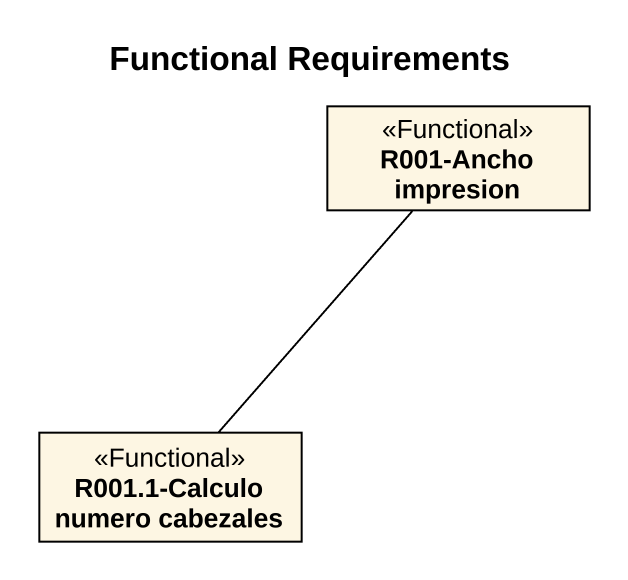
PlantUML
@startuml
title Functional Requirements
hide circle
hide empty members
class "R001-Ancho impresion" as R001_Ancho_impresion <<Functional>>
class "R001.1-Calculo numero cabezales" as R001_1_Calculo_numero <<Functional>>
R001_1_Calculo_numero -up- R001_Ancho_impresion
@enduml
